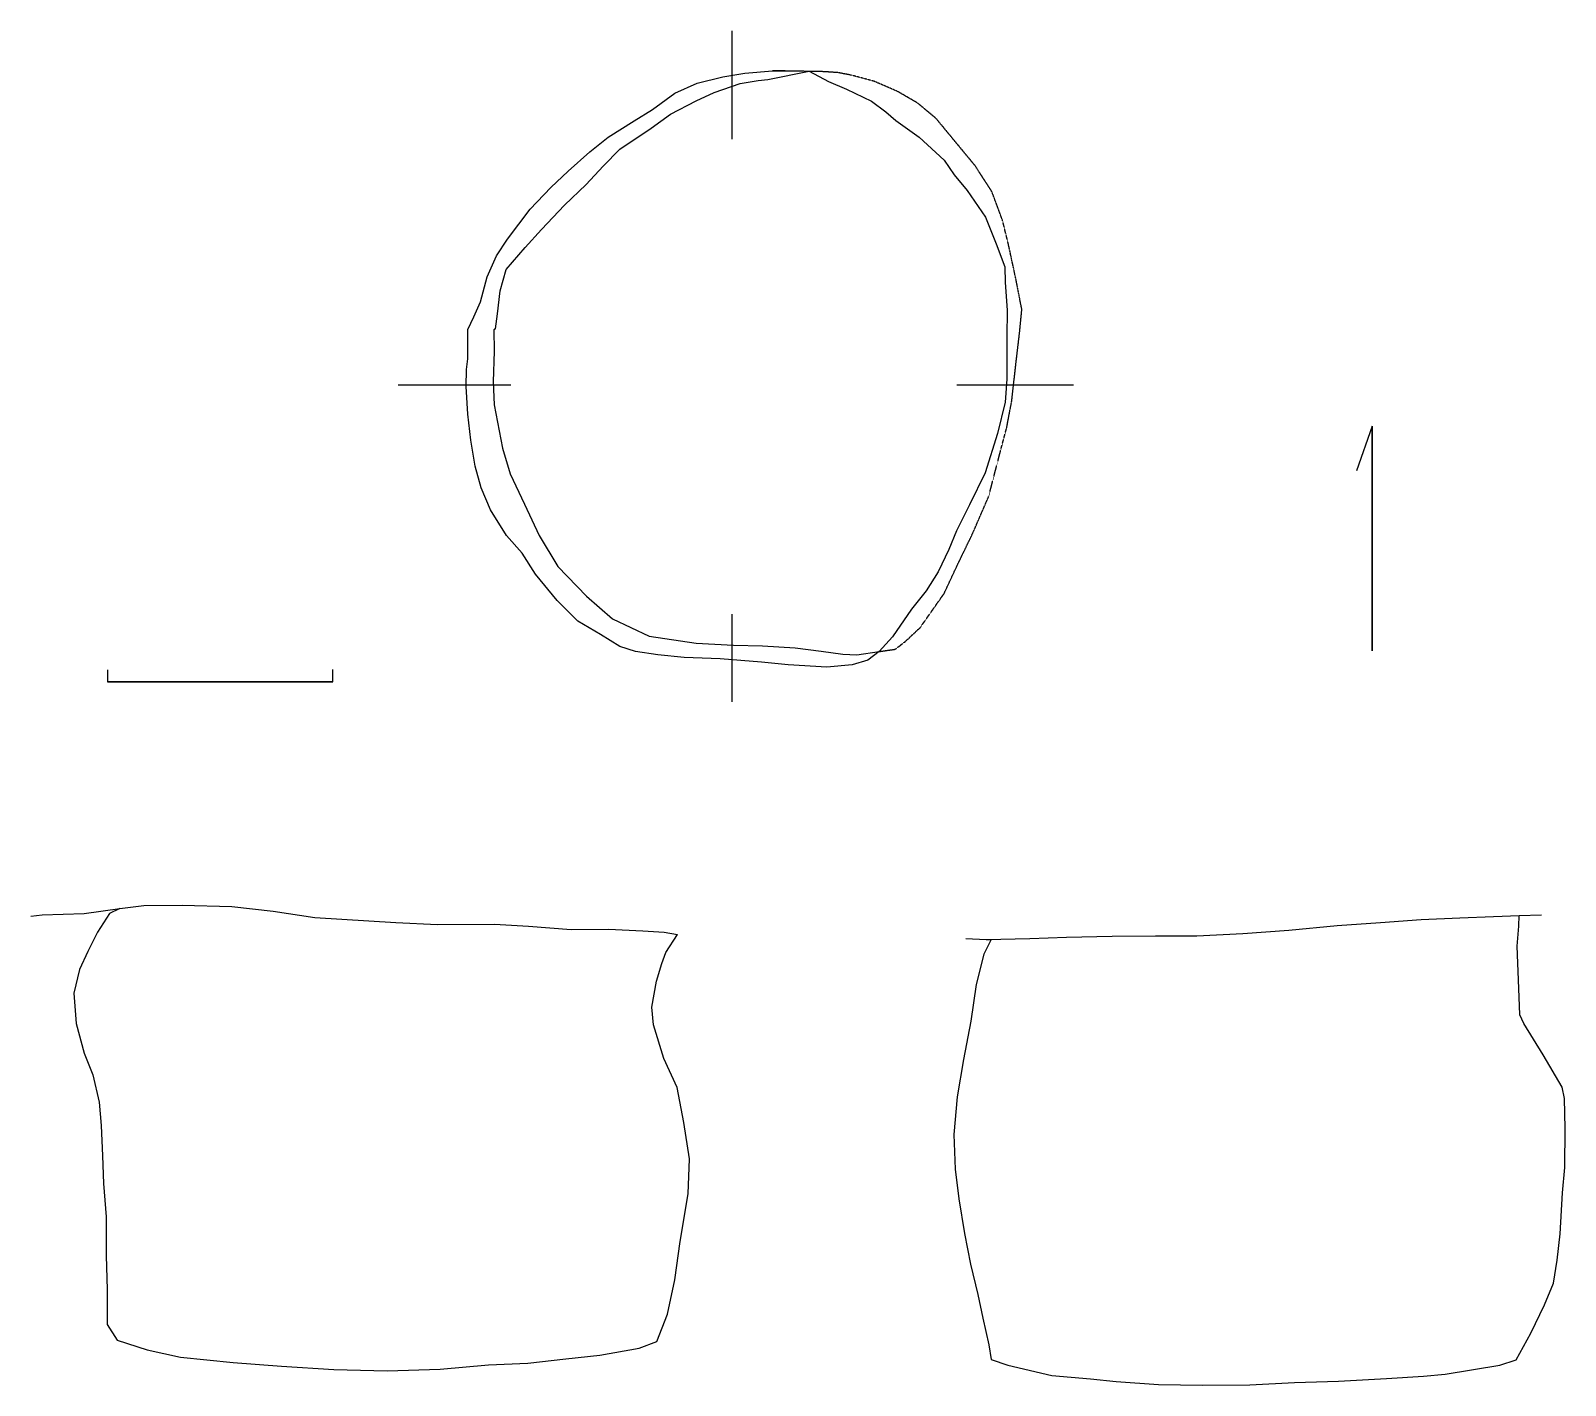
# Model space of a CAD drawing. Extents: x 2509 to 39319, y 9468 to 41950.
import ezdxf

# ---------------------------------------------------------------- set-up
doc = ezdxf.new("R2010")
doc.units = 0
doc.linetypes.add('HIDDEN', pattern=[0.375, 0.25, -0.125])
doc.layers.add('LAYER1', color=7, linetype='CONTINUOUS')

msp = doc.modelspace()

# ---------------------------------------------------------------- linework, layer by layer
at = {"layer": 'LAYER1', "color": 3, "linetype": 'CONTINUOUS'}
for points in [[(19322.9551, 41950.4006), (19322.9551, 39351.7935)], [(11327.2494, 33454.9648), (14025.7963, 33454.9648)], [(24720.0656, 33454.9648), (27518.5523, 33454.9648)], [(19322.9551, 27957.9144), (19322.9551, 25859.0399)]]:
    msp.add_lwpolyline(points, dxfattribs=at)
at = {"layer": 'LAYER1', "color": 7, "linetype": 'CONTINUOUS'}
for points in [[(12997.6889, 34787.974), (13141.1463, 35085.9135), (13295.6284, 35450.061), (13461.1496, 36045.9377), (13681.854, 36553.5284), (13946.6884, 36950.7787), (14487.3818, 37668.049), (14983.9477, 38186.6787), (15403.2785, 38583.9314), (15921.9082, 39047.3897), (16363.3051, 39400.4982), (16981.2456, 39786.7262), (17422.6425, 40062.5805), (17963.3359, 40448.8109), (18493.0046, 40691.5505), (19110.9618, 40846.0589), (19640.6305, 40934.333), (20302.7175, 40989.502), (21185.4947, 40978.4605), (21648.9531, 40735.7066), (22079.311, 40548.1217), (22675.1877, 40261.2069), (23017.2714, 40007.4116), (23260.0253, 39797.751), (23822.7992, 39400.4982), (24418.6759, 38848.7658), (24661.4465, 38495.6573), (24970.4251, 38120.4707), (25411.8053, 37480.4331), (25665.6149, 36840.4408), (25875.266, 36288.694), (25886.3051, 35913.5218), (25930.4493, 35251.4347), (25919.4102, 34611.4138), (25919.4102, 34048.6399), (25919.4102, 33596.2206), (25886.3051, 33044.4714), (25698.7201, 32294.1102), (25400.7806, 31345.1274), (25025.594, 30583.7272), (24716.6154, 29954.7453), (24529.0281, 29513.3484), (24275.2352, 28972.6406), (23988.3204, 28520.2189), (23635.2119, 28078.8244), (23182.7926, 27416.7373), (22862.7726, 27063.6312), (22586.9159, 26853.9634), (22211.727, 26743.6279), (21604.8088, 26688.4423), (20677.8898, 26743.6279), (20037.8832, 26809.8359), (19044.7538, 26887.0686), (18184.0404, 26920.1738), (17555.0585, 26986.3818), (17014.3507, 27063.6312), (16639.1618, 27185.0082), (16175.7035, 27471.923), (15635.01, 27791.9263), (15138.4441, 28288.4898), (14619.8002, 28917.4717), (14299.7969, 29425.0766), (13924.6103, 29844.3931), (13538.3966, 30462.3335), (13317.7065, 30992.0022), (13174.2491, 31510.6486), (13063.8969, 32128.5891), (12997.6889, 32757.5709), (12953.559, 33419.658), (12964.5837, 33827.9498), (12997.6889, 34081.7451), (12997.6889, 34787.974)], [(13659.7759, 34798.9987), (13703.9202, 35163.1462), (13770.1282, 35714.8954), (13913.5856, 36222.4836), (14366.0049, 36752.1523), (14763.2576, 37182.5103), (15314.99, 37767.3622), (15833.634, 38263.9281), (16241.9115, 38705.3084), (16639.1618, 39113.6001), (17389.5373, 39610.1636), (17852.998, 39952.2474), (18470.9409, 40272.234), (18901.2964, 40470.8747), (19530.2783, 40680.5377), (19960.6338, 40757.7704), (20192.3653, 40779.8532), (21185.4947, 40978.4605)], [(13659.7759, 34798.9987), (13615.646, 34776.9349), (13626.6708, 34269.33), (13604.607, 33530.0102), (13626.6708, 32978.2611), (13825.2971, 31941.0041), (14012.8987, 31323.047), (14354.9658, 30594.7519), (14708.0886, 29844.3931), (15149.4689, 29105.0566), (15844.6587, 28387.803), (16462.6159, 27847.0928), (17345.3931, 27427.7787), (18470.9409, 27262.2552), (19364.7571, 27218.111), (20059.947, 27196.0472), (20843.411, 27151.903), (21472.3929, 27074.6702), (21991.0368, 26997.4208), (22322.0815, 26986.3818), (22862.7726, 27063.6312)], [(34682.9804, 32464.068), (34314.1485, 31399.7174)], [(34682.9804, 32464.068), (34682.9804, 27079.1044)], [(34682.9804, 27079.1044), (34682.9804, 32464.068)], [(4348.4542, 26626.9496), (4348.4542, 26338.3955)], [(9755.4809, 26338.3955), (9755.4809, 26629.7302)], [(4348.4542, 26338.3955), (7051.9678, 26338.3955)], [(7051.9678, 26338.3955), (4348.4542, 26338.3955)], [(7051.9678, 26338.3955), (9755.4809, 26338.3955)], [(9755.4809, 26338.3955), (7051.9678, 26338.3955)], [(2508.7133, 20716.7373), (2784.5879, 20749.8592), (3788.7414, 20782.962), (4649.4537, 20904.3389), (5223.2666, 20970.5469), (6139.1478, 20981.5883), (7330.903, 20948.4831), (8324.0318, 20838.1309), (9328.2014, 20683.6488), (11270.316, 20562.2552), (12263.4454, 20518.1276), (13631.7602, 20529.1524), (14448.3294, 20473.9834), (15474.5616, 20396.734), (16368.3778, 20407.7754), (17195.9861, 20363.6312), (17703.591, 20330.5403), (18023.5943, 20275.357)], [(4649.4537, 20904.3389), (4395.659, 20782.962), (4108.7602, 20330.5403), (3877.0302, 19867.0665), (3678.4041, 19436.7121), (3545.9869, 18873.9383), (3601.1556, 18145.6432), (3788.7414, 17428.3884), (3998.4074, 16909.7587), (4152.889, 16258.6976), (4197.0332, 15695.9249), (4230.1375, 14967.6298), (4252.2018, 14305.5439), (4318.4104, 13511.0397), (4318.4104, 12584.1195), (4340.4903, 11756.5112), (4340.4903, 10928.9042), (4583.2451, 10553.7319), (5300.5154, 10322.0015), (6106.0432, 10145.4402), (7364.007, 10013.023), (8522.6581, 9924.7506), (9780.6219, 9847.5018), (11060.6649, 9814.3972), (12329.6534, 9858.542), (13488.3028, 9957.8546), (14437.3047, 10001.9828), (15342.1456, 10101.2959), (16158.7291, 10189.5844), (17107.7143, 10355.1067), (17527.0308, 10520.6279), (17780.8404, 11171.6747), (17957.4006, 11999.2818), (18089.8023, 12915.163), (18277.4039, 14062.7888), (18310.5091, 14901.4218), (18178.0908, 15773.1731), (18012.5696, 16611.8215), (17692.552, 17307.0114), (17449.7957, 18112.5392), (17405.6515, 18531.8712), (17516.0061, 19160.8531), (17648.4221, 19580.1684), (17747.7209, 19845.0027), (18023.5943, 20275.357)], [(25426.5614, 20160.523), (25547.9383, 20160.523), (25371.3781, 19807.418), (25183.7908, 19079.123), (25062.4138, 18196.3303), (24885.8536, 17280.4503), (24731.3715, 16386.6341), (24654.1221, 15481.7776), (24687.2273, 14654.1694), (24775.499, 13936.9145), (24907.9174, 13109.3075), (25051.3748, 12369.9722), (25227.935, 11641.6772), (25349.3143, 11078.9045), (25492.7717, 10438.8978), (25547.9383, 10085.775), (25945.191, 9953.3573), (27004.5284, 9699.5631), (27931.4498, 9622.3143), (28549.3927, 9556.1057), (29564.6002, 9489.8972), (30612.8985, 9467.8328), (31749.4853, 9478.873), (32819.8475, 9534.0414), (33879.1849, 9567.146), (35026.8131, 9633.3546), (35920.6293, 9688.5229), (36439.2566, 9732.6671), (37752.3893, 9953.3573), (38138.6006, 10074.7503), (38491.7258, 10714.7569), (38822.7682, 11398.9233), (39032.4336, 11917.5517), (39120.7077, 12469.2854), (39197.9547, 13098.2673), (39253.1237, 14080.3719), (39308.2926, 14687.2734), (39319.3317, 15625.235), (39297.2679, 16342.4899), (39242.0989, 16618.3644), (38789.663, 17390.8025), (38326.2023, 18141.1625), (38226.8891, 18350.8279), (38204.8253, 18979.8098), (38160.6811, 19995.0018), (38204.8253, 20480.5263), (38215.8501, 20734.3359)], [(24941.0226, 20182.5867), (25426.5614, 20160.523), (26474.8597, 20182.5867), (27357.6369, 20215.6919), (28450.0795, 20237.7724), (29487.3531, 20248.7947), (30480.4825, 20248.7947), (31583.9642, 20303.9804), (32687.4315, 20381.2131), (33846.0821, 20491.5653), (34883.3557, 20568.8147), (35865.4437, 20635.0227), (36792.3651, 20679.1526), (37597.9072, 20712.2554), (38215.8501, 20734.3359), (38745.5188, 20745.3606)]]:
    msp.add_lwpolyline(points, dxfattribs=at)
at = {"layer": 'LAYER1', "color": 7, "linetype": 'HIDDEN'}
msp.add_lwpolyline([(22862.7726, 27063.6312), (23249.0006, 27118.7978), (23491.7545, 27306.3994), (23844.8797, 27637.4441), (24418.6759, 28454.011), (24738.6959, 29138.1618), (25091.802, 29866.4569), (25489.0547, 30782.3535), (25786.9919, 31929.9651), (25919.4102, 32426.5286), (26040.7872, 33066.5495), (26151.1394, 34048.6399), (26228.3888, 34699.6855), (26283.5578, 35262.4594), (26140.1004, 36001.7935), (25963.5545, 36818.3627), (25820.0971, 37403.2147), (25566.3017, 38087.3655), (25169.0514, 38705.3084), (24220.0495, 39852.9342), (23778.6693, 40217.0794), (23304.1695, 40492.9384), (22741.3957, 40735.7066), (22211.727, 40879.164), (21869.6456, 40945.3744), (21538.6009, 40967.4382), (20302.7175, 40989.502)], dxfattribs=at)

doc.saveas('drawing.dxf')
